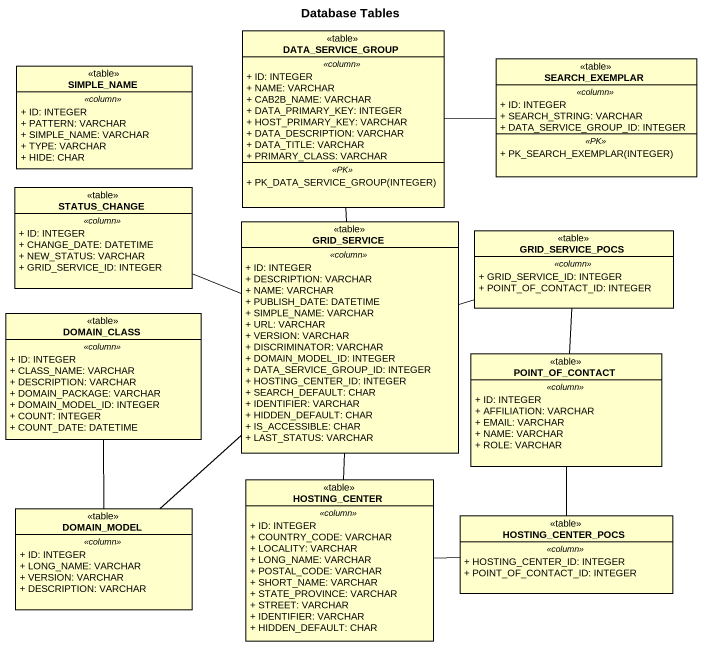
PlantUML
@startuml
title Database Tables
hide circle
hide empty members
skinparam classAttributeIconSize 0
class DATA_SERVICE_GROUP <<table>> {
  .. <<column>> ..
  + ID: INTEGER
  + NAME: VARCHAR
  + CAB2B_NAME: VARCHAR
  + DATA_PRIMARY_KEY: INTEGER
  + HOST_PRIMARY_KEY: VARCHAR
  + DATA_DESCRIPTION: VARCHAR
  + DATA_TITLE: VARCHAR
  + PRIMARY_CLASS: VARCHAR
  .. <<PK>> ..
  + PK_DATA_SERVICE_GROUP(INTEGER)
}
class SIMPLE_NAME <<table>> {
  .. <<column>> ..
  + ID: INTEGER
  + PATTERN: VARCHAR
  + SIMPLE_NAME: VARCHAR
  + TYPE: VARCHAR
  + HIDE: CHAR
}
class SEARCH_EXEMPLAR <<table>> {
  .. <<column>> ..
  + ID: INTEGER
  + SEARCH_STRING: VARCHAR
  + DATA_SERVICE_GROUP_ID: INTEGER
  .. <<PK>> ..
  + PK_SEARCH_EXEMPLAR(INTEGER)
}
class STATUS_CHANGE <<table>> {
  .. <<column>> ..
  + ID: INTEGER
  + CHANGE_DATE: DATETIME
  + NEW_STATUS: VARCHAR
  + GRID_SERVICE_ID: INTEGER
}
class GRID_SERVICE <<table>> {
  .. <<column>> ..
  + ID: INTEGER
  + DESCRIPTION: VARCHAR
  + NAME: VARCHAR
  + PUBLISH_DATE: DATETIME
  + SIMPLE_NAME: VARCHAR
  + URL: VARCHAR
  + VERSION: VARCHAR
  + DISCRIMINATOR: VARCHAR
  + DOMAIN_MODEL_ID: INTEGER
  + DATA_SERVICE_GROUP_ID: INTEGER
  + HOSTING_CENTER_ID: INTEGER
  + SEARCH_DEFAULT: CHAR
  + IDENTIFIER: VARCHAR
  + HIDDEN_DEFAULT: CHAR
  + IS_ACCESSIBLE: CHAR
  + LAST_STATUS: VARCHAR
}
class GRID_SERVICE_POCS <<table>> {
  .. <<column>> ..
  + GRID_SERVICE_ID: INTEGER
  + POINT_OF_CONTACT_ID: INTEGER
}
class DOMAIN_CLASS <<table>> {
  .. <<column>> ..
  + ID: INTEGER
  + CLASS_NAME: VARCHAR
  + DESCRIPTION: VARCHAR
  + DOMAIN_PACKAGE: VARCHAR
  + DOMAIN_MODEL_ID: INTEGER
  + COUNT: INTEGER
  + COUNT_DATE: DATETIME
}
class POINT_OF_CONTACT <<table>> {
  .. <<column>> ..
  + ID: INTEGER
  + AFFILIATION: VARCHAR
  + EMAIL: VARCHAR
  + NAME: VARCHAR
  + ROLE: VARCHAR
}
class HOSTING_CENTER <<table>> {
  .. <<column>> ..
  + ID: INTEGER
  + COUNTRY_CODE: VARCHAR
  + LOCALITY: VARCHAR
  + LONG_NAME: VARCHAR
  + POSTAL_CODE: VARCHAR
  + SHORT_NAME: VARCHAR
  + STATE_PROVINCE: VARCHAR
  + STREET: VARCHAR
  + IDENTIFIER: VARCHAR
  + HIDDEN_DEFAULT: CHAR
}
class DOMAIN_MODEL <<table>> {
  .. <<column>> ..
  + ID: INTEGER
  + LONG_NAME: VARCHAR
  + VERSION: VARCHAR
  + DESCRIPTION: VARCHAR
}
class HOSTING_CENTER_POCS <<table>> {
  .. <<column>> ..
  + HOSTING_CENTER_ID: INTEGER
  + POINT_OF_CONTACT_ID: INTEGER
}
DATA_SERVICE_GROUP -- GRID_SERVICE
SEARCH_EXEMPLAR -left- DATA_SERVICE_GROUP
GRID_SERVICE -left- STATUS_CHANGE
GRID_SERVICE -right- GRID_SERVICE_POCS
GRID_SERVICE -- HOSTING_CENTER
GRID_SERVICE -- DOMAIN_MODEL
GRID_SERVICE_POCS -- POINT_OF_CONTACT
HOSTING_CENTER -right- HOSTING_CENTER_POCS
DOMAIN_MODEL -up- DOMAIN_CLASS
HOSTING_CENTER_POCS -up- POINT_OF_CONTACT
@enduml
